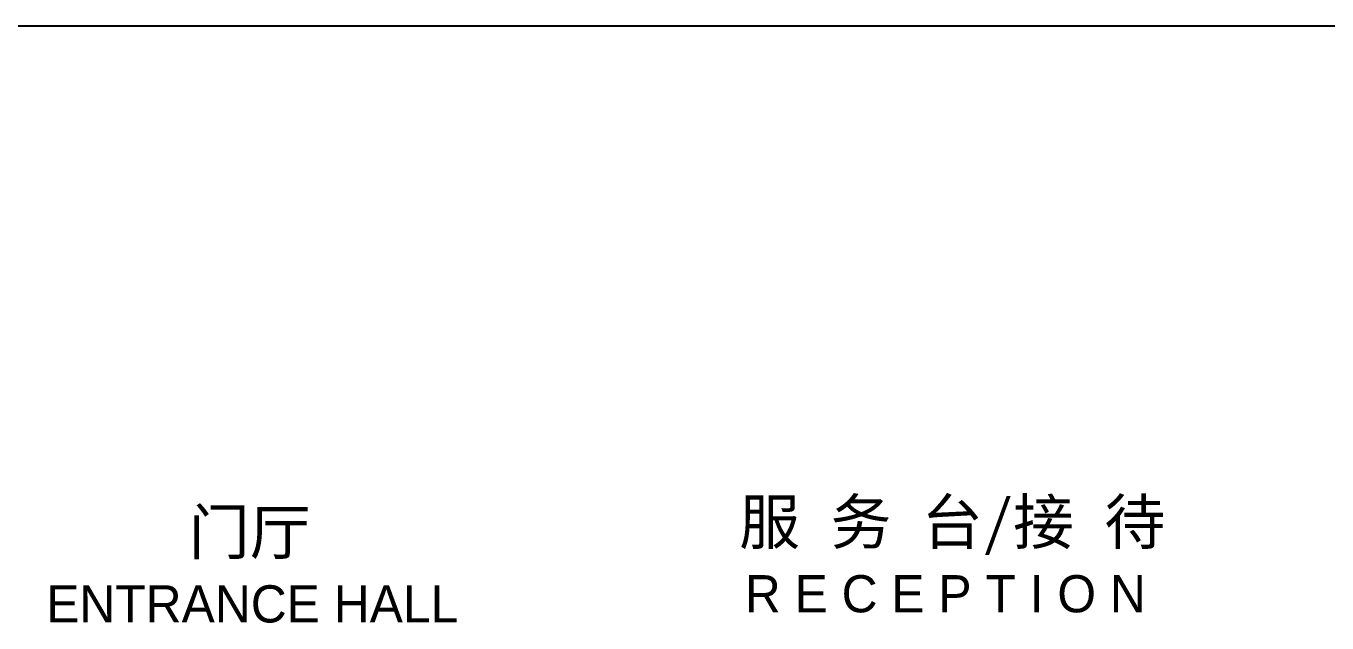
# Model space of a CAD drawing. Header units: millimetres. Extents: x 14385 to 129787, y 107826 to 186798.
# Drawn here: x 108520 to 112889, y 159306 to 161313 of the extents above; entities that cross this region are included whole.
import ezdxf
from ezdxf.enums import TextEntityAlignment as Align

# ---------------------------------------------------------------- set-up
doc = ezdxf.new("R2010")
doc.units = ezdxf.units.MM
doc.header["$LTSCALE"] = 1000
doc.layers.add('FF-TEXT', color=50, linetype='Continuous')
doc.styles.add('CCD-HB', font='hbsmall.shx')
doc.styles.add('STO', font='')
doc.styles.get('STO').set_extended_font_data('SimSun')

msp = doc.modelspace()

# ---------------------------------------------------------------- linework, layer by layer
at = {"color": 1}
msp.add_line((80368.9, 161313.2), (129786.9, 161313.2), dxfattribs=at)

# ---------------------------------------------------------------- texts
at = {"layer": 'FF-TEXT'}
for s, height, style, p in [('服 务 台/接 待', 150, 'STO', (111630.1, 159571.4)), ('门厅', 150, 'STO', (109271, 159537.3)), ('R E C E P T I O N ', 125, 'CCD-HB', (111630.1, 159342.3)), ('ENTRANCE HALL', 125, 'CCD-HB', (109279.3, 159308.2))]:
    msp.add_text(s, height=height, dxfattribs=dict(at, style=style)).set_placement(p, align=Align.CENTER)

doc.saveas('drawing.dxf')
